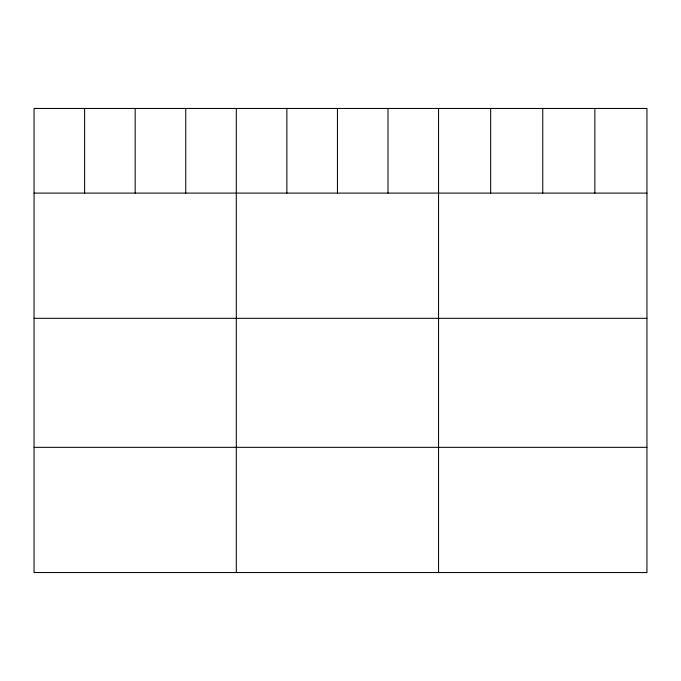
<?xml version="1.0" encoding="UTF-8"?>
<svg xmlns="http://www.w3.org/2000/svg" width="681" height="681" viewBox="0 0 681 681"><rect width="100%" height="100%" fill="white"/><g stroke="black" fill="none" stroke-linecap="round" stroke-linejoin="round"><path stroke-width="1.02" d="M646.95 193.098L646.95 572.551L34.05 572.551L34.05 108.449L646.95 108.449L646.95 193.098L34.05 193.098M34.05 318.316L646.95 318.316M34.05 447.332L646.95 447.332M594.853 108.449L594.853 193.098M542.757 108.449L542.757 193.098M490.66 108.449L490.66 193.098M438.564 108.449L438.564 572.551M388 108.449L388 193.098M337.435 108.449L337.435 193.098M286.871 108.449L286.871 193.098M236.307 108.449L236.307 572.551M185.743 108.449L185.743 193.098M135.179 108.449L135.179 193.098M84.614 108.449L84.614 193.098"/></g></svg>
